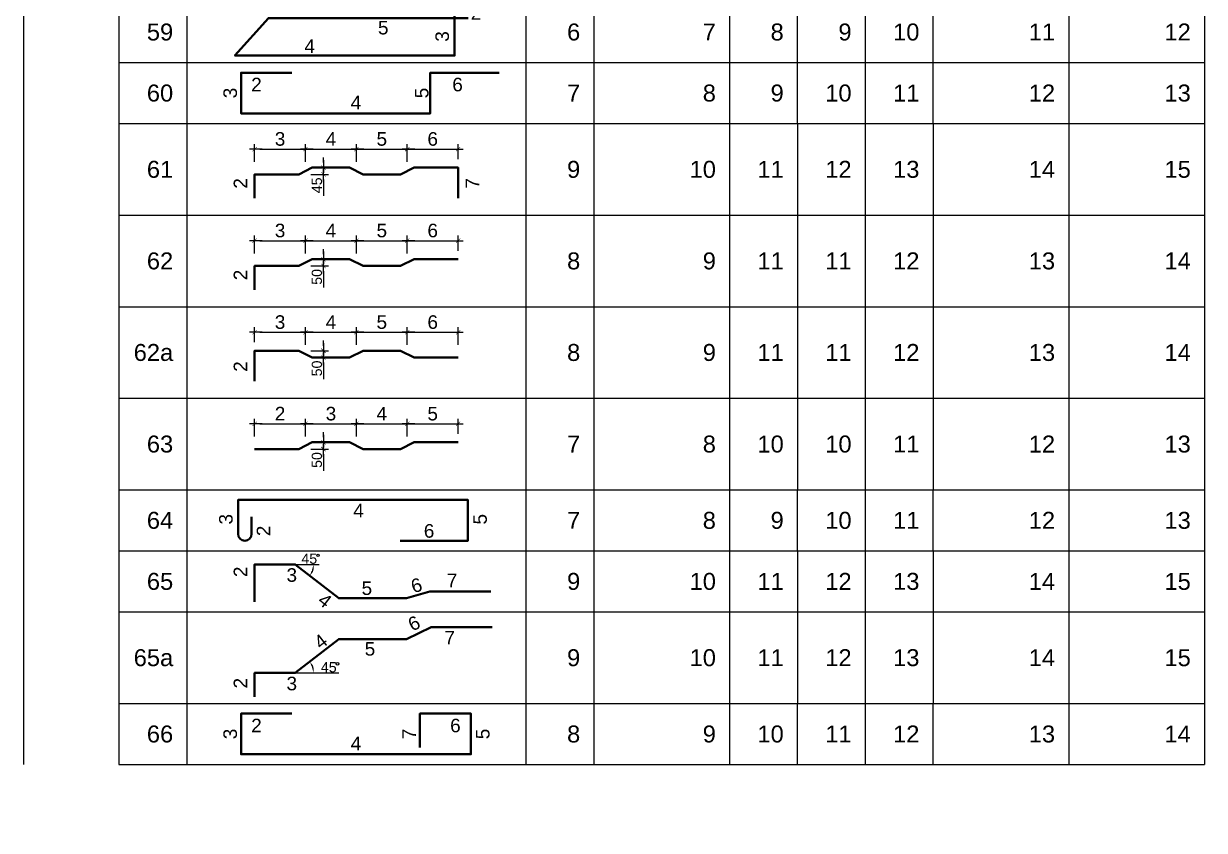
# Model space of a CAD drawing. Header units: millimetres. Extents: x 123850 to 4145305, y -92797 to 45493.
# Drawn here: x 4113299 to 4130704, y -92797 to -80902 of the extents above; entities that cross this region are included whole.
import ezdxf
from ezdxf.enums import TextEntityAlignment as Align

# ---------------------------------------------------------------- set-up
doc = ezdxf.new("R2010")
doc.units = ezdxf.units.MM
doc.layers.get('0').update_dxf_attribs({"lineweight": 20})
doc.layers.get('Defpoints').update_dxf_attribs({"color": 151, "lineweight": 9})
for name, color, linetype, lineweight in [('NDC_S_DIM', 1, 'Continuous', 15), ('NDC_S_REBAR', 4, 'Continuous', 35), ('NDC_S_VN TEXT', 7, 'Continuous', 20), ('NDC_Table', 3, 'Continuous', 20)]:
    doc.layers.add(name, color=color, linetype=linetype, lineweight=lineweight)
doc.styles.add('ARIAL', font='arial.ttf', dxfattribs={"width": 0.8})
doc.styles.add('NDC_DIM', font='', dxfattribs={"width": 0.75})
doc.styles.get('NDC_DIM').set_extended_font_data('Dotum')
doc.dimstyles.new('NDC_dim_50', dxfattribs={"dimscale": 50, "dimtxt": 2.5, "dimasz": 1.5, "dimexe": 1.5, "dimexo": 2.5, "dimgap": 1, "dimtad": 1, "dimdec": 0, "dimzin": 0, "dimdsep": 46, "dimtxsty": 'NDC_DIM', "dimblk": 'DIMMARK', "dimcen": 0.09, "dimdle": 1.2, "dimclrd": 1, "dimclre": 1, "dimclrt": 3, "dimadec": 0, "dimazin": 0, "dimtfac": 1, "dimtdec": 0, "dimtix": 1, "dimtofl": 0, "dimtmove": 0, "dimatfit": 3, "dimfxl": 6, "dimfxlon": 1, "dimtolj": 1, "dimtzin": 0, "dimarcsym": 0})

# ---------------------------------------------------------------- blocks, each defined once
blk = doc.blocks.new('dang59')
at = {"layer": 'NDC_S_REBAR', "flags": 128}
blk.add_lwpolyline([(6352, -45), (6352, -797), (3114, -797), (3608, -245), (6552, -245)], dxfattribs=at)
at = {"layer": 'NDC_Table'}
for p, q in [((0, 0), (0, -900)), ((1405, 0), (1405, -900)), ((2405, 0), (2405, -900)), ((7405, 0), (7405, -900)), ((8405, 0), (8405, -900)), ((10405, 0), (10405, -900)), ((11405, 0), (11405, -900)), ((12405, 0), (12405, -900)), ((13405, 0), (13405, -900)), ((15405, 0), (15405, -900)), ((17405, 0), (17405, -900)), ((1405, -900), (17405, -900))]:
    blk.add_line(p, q, dxfattribs=at)
at = {"layer": 'NDC_S_VN TEXT', "style": 'ARIAL'}
blk.add_attdef('002', text='', height=200, dxfattribs=at).set_placement((6592, -169), align=Align.MIDDLE_LEFT)
for tag, p in [('001', (2205, -450)), ('006', (8205, -450)), ('007', (10205, -450)), ('008', (11205, -450)), ('009', (12205, -450)), ('010', (13205, -450)), ('011', (15205, -450)), ('012', (17205, -450))]:
    blk.add_attdef(tag, text='', height=250, dxfattribs=at).set_placement(p, align=Align.MIDDLE_RIGHT)
for tag, p in [('005', (5301, -386)), ('004', (4217, -660))]:
    blk.add_attdef(tag, text='', height=200, dxfattribs=at).set_placement(p, align=Align.MIDDLE_CENTER)
blk.add_attdef('003', text='', height=200, rotation=90, dxfattribs=at).set_placement((6170, -516), align=Align.MIDDLE_CENTER)
blk = doc.blocks.new('dang60')
at = {"layer": 'NDC_S_REBAR'}
blk.add_lwpolyline([(3955, -150), (3205, -150), (3205, -750), (5993, -750), (5993, -150), (7010, -150)], dxfattribs=at)
at = {"layer": 'NDC_Table'}
for p, q in [((0, 0), (0, -900)), ((1405, 0), (1405, -900)), ((2405, 0), (2405, -900)), ((7405, 0), (7405, -900)), ((8405, 0), (8405, -900)), ((10405, 0), (10405, -900)), ((11405, 0), (11405, -900)), ((12405, 0), (12405, -900)), ((13405, 0), (13405, -900)), ((15405, 0), (15405, -900)), ((17405, 0), (17405, -900)), ((1405, -900), (17405, -900))]:
    blk.add_line(p, q, dxfattribs=at)
at = {"layer": 'NDC_S_VN TEXT', "style": 'ARIAL'}
for tag, p in [('001', (2205, -450)), ('007', (8205, -450)), ('008', (10205, -450)), ('009', (11205, -450)), ('010', (12205, -450)), ('011', (13205, -450)), ('012', (15205, -450)), ('013', (17205, -450))]:
    blk.add_attdef(tag, text='', height=250, dxfattribs=at).set_placement(p, align=Align.MIDDLE_RIGHT)
blk.add_attdef('003', text='', height=200, rotation=90, dxfattribs=at).set_placement((3205, -450), align=Align.BOTTOM_CENTER)
for tag, p in [('002', (3355, -225)), ('006', (6319, -225))]:
    blk.add_attdef(tag, text='', height=200, dxfattribs=at).set_placement(p, align=Align.TOP_LEFT)
blk.add_attdef('005', text='', height=200, rotation=90, dxfattribs=at).set_placement((5768, -450), align=Align.TOP_CENTER)
blk.add_attdef('004', text='', height=200, dxfattribs=at).set_placement((4899, -750), align=Align.BOTTOM_CENTER)
blk = doc.blocks.new('DIMMARK')
at = {"layer": 'NDC_S_DIM', "color": 1}
blk.add_line((-1.5, 0), (1, 0), dxfattribs=at)
at = {"layer": 'NDC_S_DIM', "color": 2, "const_width": 0.1}
blk.add_lwpolyline([(-0.42, -0.42), (0.42, 0.42)], dxfattribs=at)
blk = doc.blocks.new('*D118')
at = {"color": 8, "lineweight": -2, "transparency": 16777216}
for p, q in [((3405, -564), (3405, -302)), ((4155, -564), (4155, -302)), ((3480, -377), (4080, -377))]:
    blk.add_line(p, q, dxfattribs=at)
at = {"layer": 'Defpoints', "color": 0, "transparency": 16777216}
for p in [(4155, -377), (3405, -750), (4155, -700)]:
    blk.add_point(p, dxfattribs=at)
at = {"color": 8, "lineweight": -2, "transparency": 16777216, "xscale": 75, "yscale": 75, "zscale": 75, "rotation": 180}
blk.add_blockref('DIMMARK', (3405, -377), dxfattribs=at)
at = {"color": 8, "lineweight": -2, "transparency": 16777216, "xscale": 75, "yscale": 75, "zscale": 75}
blk.add_blockref('DIMMARK', (4155, -377), dxfattribs=at)
blk = doc.blocks.new('*D119')
at = {"color": 8, "lineweight": -2, "transparency": 16777216}
for p, q in [((4155, -564), (4155, -302)), ((4905, -564), (4905, -302)), ((4230, -377), (4830, -377))]:
    blk.add_line(p, q, dxfattribs=at)
at = {"layer": 'Defpoints', "color": 0, "transparency": 16777216}
for p in [(4905, -377), (4155, -700), (4905, -700)]:
    blk.add_point(p, dxfattribs=at)
at = {"color": 8, "lineweight": -2, "transparency": 16777216, "xscale": 75, "yscale": 75, "zscale": 75, "rotation": 180}
blk.add_blockref('DIMMARK', (4155, -377), dxfattribs=at)
at = {"color": 8, "lineweight": -2, "transparency": 16777216, "xscale": 75, "yscale": 75, "zscale": 75}
blk.add_blockref('DIMMARK', (4905, -377), dxfattribs=at)
blk = doc.blocks.new('*D120')
at = {"color": 8, "lineweight": -2, "transparency": 16777216}
for p, q in [((4905, -564), (4905, -302)), ((5655, -564), (5655, -302)), ((4980, -377), (5580, -377))]:
    blk.add_line(p, q, dxfattribs=at)
at = {"layer": 'Defpoints', "color": 0, "transparency": 16777216}
for p in [(5655, -377), (4905, -700), (5655, -700)]:
    blk.add_point(p, dxfattribs=at)
at = {"color": 8, "lineweight": -2, "transparency": 16777216, "xscale": 75, "yscale": 75, "zscale": 75, "rotation": 180}
blk.add_blockref('DIMMARK', (4905, -377), dxfattribs=at)
at = {"color": 8, "lineweight": -2, "transparency": 16777216, "xscale": 75, "yscale": 75, "zscale": 75}
blk.add_blockref('DIMMARK', (5655, -377), dxfattribs=at)
blk = doc.blocks.new('*D121')
at = {"color": 8, "lineweight": -2, "transparency": 16777216}
for p, q in [((5655, -564), (5655, -302)), ((6405, -525), (6405, -302)), ((5730, -377), (6330, -377))]:
    blk.add_line(p, q, dxfattribs=at)
at = {"layer": 'Defpoints', "color": 0, "transparency": 16777216}
for p in [(6405, -377), (6405, -650), (5655, -700)]:
    blk.add_point(p, dxfattribs=at)
at = {"color": 8, "lineweight": -2, "transparency": 16777216, "xscale": 75, "yscale": 75, "zscale": 75, "rotation": 180}
blk.add_blockref('DIMMARK', (5655, -377), dxfattribs=at)
at = {"color": 8, "lineweight": -2, "transparency": 16777216, "xscale": 75, "yscale": 75, "zscale": 75}
blk.add_blockref('DIMMARK', (6405, -377), dxfattribs=at)
blk = doc.blocks.new('*D122')
at = {"color": 8, "lineweight": -2, "transparency": 16777216}
for p, q in [((4420, -575), (4420, -500)), ((4380, -650), (4495, -650)), ((4232, -750), (4495, -750)), ((4420, -825), (4420, -1068))]:
    blk.add_line(p, q, dxfattribs=at)
at = {"layer": 'Defpoints', "color": 0, "transparency": 16777216}
for p in [(4255, -650), (4055, -750), (4420, -750)]:
    blk.add_point(p, dxfattribs=at)
at = {"color": 8, "lineweight": -2, "transparency": 16777216, "xscale": 75, "yscale": 75, "zscale": 75}
for p, rotation in [((4420, -650), 270), ((4420, -750), 90)]:
    blk.add_blockref('DIMMARK', p, dxfattribs=dict(at, rotation=rotation))
blk = doc.blocks.new('*D126')
at = {"color": 8, "lineweight": -2, "transparency": 16777216}
for p, q in [((3405, -564), (3405, -302)), ((4155, -564), (4155, -302)), ((3480, -377), (4080, -377))]:
    blk.add_line(p, q, dxfattribs=at)
at = {"layer": 'Defpoints', "color": 0, "transparency": 16777216}
for p in [(4155, -377), (3405, -750), (4155, -700)]:
    blk.add_point(p, dxfattribs=at)
at = {"color": 8, "lineweight": -2, "transparency": 16777216, "xscale": 75, "yscale": 75, "zscale": 75, "rotation": 180}
blk.add_blockref('DIMMARK', (3405, -377), dxfattribs=at)
at = {"color": 8, "lineweight": -2, "transparency": 16777216, "xscale": 75, "yscale": 75, "zscale": 75}
blk.add_blockref('DIMMARK', (4155, -377), dxfattribs=at)
blk = doc.blocks.new('*D125')
at = {"color": 8, "lineweight": -2, "transparency": 16777216}
for p, q in [((4155, -564), (4155, -302)), ((4905, -564), (4905, -302)), ((4230, -377), (4830, -377))]:
    blk.add_line(p, q, dxfattribs=at)
at = {"layer": 'Defpoints', "color": 0, "transparency": 16777216}
for p in [(4905, -377), (4155, -700), (4905, -700)]:
    blk.add_point(p, dxfattribs=at)
at = {"color": 8, "lineweight": -2, "transparency": 16777216, "xscale": 75, "yscale": 75, "zscale": 75, "rotation": 180}
blk.add_blockref('DIMMARK', (4155, -377), dxfattribs=at)
at = {"color": 8, "lineweight": -2, "transparency": 16777216, "xscale": 75, "yscale": 75, "zscale": 75}
blk.add_blockref('DIMMARK', (4905, -377), dxfattribs=at)
blk = doc.blocks.new('*D124')
at = {"color": 8, "lineweight": -2, "transparency": 16777216}
for p, q in [((4905, -564), (4905, -302)), ((5655, -564), (5655, -302)), ((4980, -377), (5580, -377))]:
    blk.add_line(p, q, dxfattribs=at)
at = {"layer": 'Defpoints', "color": 0, "transparency": 16777216}
for p in [(5655, -377), (4905, -700), (5655, -700)]:
    blk.add_point(p, dxfattribs=at)
at = {"color": 8, "lineweight": -2, "transparency": 16777216, "xscale": 75, "yscale": 75, "zscale": 75, "rotation": 180}
blk.add_blockref('DIMMARK', (4905, -377), dxfattribs=at)
at = {"color": 8, "lineweight": -2, "transparency": 16777216, "xscale": 75, "yscale": 75, "zscale": 75}
blk.add_blockref('DIMMARK', (5655, -377), dxfattribs=at)
blk = doc.blocks.new('*D127')
at = {"color": 8, "lineweight": -2, "transparency": 16777216}
for p, q in [((5655, -564), (5655, -302)), ((6405, -525), (6405, -302)), ((5730, -377), (6330, -377))]:
    blk.add_line(p, q, dxfattribs=at)
at = {"layer": 'Defpoints', "color": 0, "transparency": 16777216}
for p in [(6405, -377), (6405, -650), (5655, -700)]:
    blk.add_point(p, dxfattribs=at)
at = {"color": 8, "lineweight": -2, "transparency": 16777216, "xscale": 75, "yscale": 75, "zscale": 75, "rotation": 180}
blk.add_blockref('DIMMARK', (5655, -377), dxfattribs=at)
at = {"color": 8, "lineweight": -2, "transparency": 16777216, "xscale": 75, "yscale": 75, "zscale": 75}
blk.add_blockref('DIMMARK', (6405, -377), dxfattribs=at)
blk = doc.blocks.new('*D128')
at = {"color": 8, "lineweight": -2, "transparency": 16777216}
for p, q in [((4420, -575), (4420, -500)), ((4380, -650), (4495, -650)), ((4232, -750), (4495, -750)), ((4420, -825), (4420, -1068))]:
    blk.add_line(p, q, dxfattribs=at)
at = {"layer": 'Defpoints', "color": 0, "transparency": 16777216}
for p in [(4255, -650), (4055, -750), (4420, -750)]:
    blk.add_point(p, dxfattribs=at)
at = {"color": 8, "lineweight": -2, "transparency": 16777216, "xscale": 75, "yscale": 75, "zscale": 75}
for p, rotation in [((4420, -650), 270), ((4420, -750), 90)]:
    blk.add_blockref('DIMMARK', p, dxfattribs=dict(at, rotation=rotation))
blk = doc.blocks.new('*D135')
at = {"color": 8, "lineweight": -2, "transparency": 16777216}
for p, q in [((3405, -525), (3405, -302)), ((4155, -564), (4155, -302)), ((3480, -377), (4080, -377))]:
    blk.add_line(p, q, dxfattribs=at)
at = {"layer": 'Defpoints', "color": 0, "transparency": 16777216}
for p in [(4155, -377), (3405, -650), (4155, -700)]:
    blk.add_point(p, dxfattribs=at)
at = {"color": 8, "lineweight": -2, "transparency": 16777216, "xscale": 75, "yscale": 75, "zscale": 75, "rotation": 180}
blk.add_blockref('DIMMARK', (3405, -377), dxfattribs=at)
at = {"color": 8, "lineweight": -2, "transparency": 16777216, "xscale": 75, "yscale": 75, "zscale": 75}
blk.add_blockref('DIMMARK', (4155, -377), dxfattribs=at)
blk = doc.blocks.new('*D131')
at = {"color": 8, "lineweight": -2, "transparency": 16777216}
for p, q in [((4155, -564), (4155, -302)), ((4905, -564), (4905, -302)), ((4230, -377), (4830, -377))]:
    blk.add_line(p, q, dxfattribs=at)
at = {"layer": 'Defpoints', "color": 0, "transparency": 16777216}
for p in [(4905, -377), (4155, -700), (4905, -700)]:
    blk.add_point(p, dxfattribs=at)
at = {"color": 8, "lineweight": -2, "transparency": 16777216, "xscale": 75, "yscale": 75, "zscale": 75, "rotation": 180}
blk.add_blockref('DIMMARK', (4155, -377), dxfattribs=at)
at = {"color": 8, "lineweight": -2, "transparency": 16777216, "xscale": 75, "yscale": 75, "zscale": 75}
blk.add_blockref('DIMMARK', (4905, -377), dxfattribs=at)
blk = doc.blocks.new('*D132')
at = {"color": 8, "lineweight": -2, "transparency": 16777216}
for p, q in [((4905, -564), (4905, -302)), ((5655, -564), (5655, -302)), ((4980, -377), (5580, -377))]:
    blk.add_line(p, q, dxfattribs=at)
at = {"layer": 'Defpoints', "color": 0, "transparency": 16777216}
for p in [(5655, -377), (4905, -700), (5655, -700)]:
    blk.add_point(p, dxfattribs=at)
at = {"color": 8, "lineweight": -2, "transparency": 16777216, "xscale": 75, "yscale": 75, "zscale": 75, "rotation": 180}
blk.add_blockref('DIMMARK', (4905, -377), dxfattribs=at)
at = {"color": 8, "lineweight": -2, "transparency": 16777216, "xscale": 75, "yscale": 75, "zscale": 75}
blk.add_blockref('DIMMARK', (5655, -377), dxfattribs=at)
blk = doc.blocks.new('*D133')
at = {"color": 8, "lineweight": -2, "transparency": 16777216}
for p, q in [((5655, -564), (5655, -302)), ((6405, -564), (6405, -302)), ((5730, -377), (6330, -377))]:
    blk.add_line(p, q, dxfattribs=at)
at = {"layer": 'Defpoints', "color": 0, "transparency": 16777216}
for p in [(6405, -377), (5655, -700), (6405, -750)]:
    blk.add_point(p, dxfattribs=at)
at = {"color": 8, "lineweight": -2, "transparency": 16777216, "xscale": 75, "yscale": 75, "zscale": 75, "rotation": 180}
blk.add_blockref('DIMMARK', (5655, -377), dxfattribs=at)
at = {"color": 8, "lineweight": -2, "transparency": 16777216, "xscale": 75, "yscale": 75, "zscale": 75}
blk.add_blockref('DIMMARK', (6405, -377), dxfattribs=at)
blk = doc.blocks.new('*D134')
at = {"color": 8, "lineweight": -2, "transparency": 16777216}
for p, q in [((4420, -575), (4420, -500)), ((4232, -650), (4495, -650)), ((4380, -750), (4495, -750)), ((4420, -825), (4420, -1068))]:
    blk.add_line(p, q, dxfattribs=at)
at = {"layer": 'Defpoints', "color": 0, "transparency": 16777216}
for p in [(4055, -650), (4255, -750), (4420, -750)]:
    blk.add_point(p, dxfattribs=at)
at = {"color": 8, "lineweight": -2, "transparency": 16777216, "xscale": 75, "yscale": 75, "zscale": 75}
for p, rotation in [((4420, -650), 270), ((4420, -750), 90)]:
    blk.add_blockref('DIMMARK', p, dxfattribs=dict(at, rotation=rotation))
blk = doc.blocks.new('*D139')
at = {"color": 8, "lineweight": -2, "transparency": 16777216}
for p, q in [((3405, -564), (3405, -302)), ((4155, -564), (4155, -302)), ((3480, -377), (4080, -377))]:
    blk.add_line(p, q, dxfattribs=at)
at = {"layer": 'Defpoints', "color": 0, "transparency": 16777216}
for p in [(4155, -377), (3405, -750), (4155, -700)]:
    blk.add_point(p, dxfattribs=at)
at = {"color": 8, "lineweight": -2, "transparency": 16777216, "xscale": 75, "yscale": 75, "zscale": 75, "rotation": 180}
blk.add_blockref('DIMMARK', (3405, -377), dxfattribs=at)
at = {"color": 8, "lineweight": -2, "transparency": 16777216, "xscale": 75, "yscale": 75, "zscale": 75}
blk.add_blockref('DIMMARK', (4155, -377), dxfattribs=at)
blk = doc.blocks.new('*D137')
at = {"color": 8, "lineweight": -2, "transparency": 16777216}
for p, q in [((4155, -564), (4155, -302)), ((4905, -564), (4905, -302)), ((4230, -377), (4830, -377))]:
    blk.add_line(p, q, dxfattribs=at)
at = {"layer": 'Defpoints', "color": 0, "transparency": 16777216}
for p in [(4905, -377), (4155, -700), (4905, -700)]:
    blk.add_point(p, dxfattribs=at)
at = {"color": 8, "lineweight": -2, "transparency": 16777216, "xscale": 75, "yscale": 75, "zscale": 75, "rotation": 180}
blk.add_blockref('DIMMARK', (4155, -377), dxfattribs=at)
at = {"color": 8, "lineweight": -2, "transparency": 16777216, "xscale": 75, "yscale": 75, "zscale": 75}
blk.add_blockref('DIMMARK', (4905, -377), dxfattribs=at)
blk = doc.blocks.new('*D138')
at = {"color": 8, "lineweight": -2, "transparency": 16777216}
for p, q in [((4905, -564), (4905, -302)), ((5655, -564), (5655, -302)), ((4980, -377), (5580, -377))]:
    blk.add_line(p, q, dxfattribs=at)
at = {"layer": 'Defpoints', "color": 0, "transparency": 16777216}
for p in [(5655, -377), (4905, -700), (5655, -700)]:
    blk.add_point(p, dxfattribs=at)
at = {"color": 8, "lineweight": -2, "transparency": 16777216, "xscale": 75, "yscale": 75, "zscale": 75, "rotation": 180}
blk.add_blockref('DIMMARK', (4905, -377), dxfattribs=at)
at = {"color": 8, "lineweight": -2, "transparency": 16777216, "xscale": 75, "yscale": 75, "zscale": 75}
blk.add_blockref('DIMMARK', (5655, -377), dxfattribs=at)
blk = doc.blocks.new('*D140')
at = {"color": 8, "lineweight": -2, "transparency": 16777216}
for p, q in [((5655, -564), (5655, -302)), ((6405, -525), (6405, -302)), ((5730, -377), (6330, -377))]:
    blk.add_line(p, q, dxfattribs=at)
at = {"layer": 'Defpoints', "color": 0, "transparency": 16777216}
for p in [(6405, -377), (6405, -650), (5655, -700)]:
    blk.add_point(p, dxfattribs=at)
at = {"color": 8, "lineweight": -2, "transparency": 16777216, "xscale": 75, "yscale": 75, "zscale": 75, "rotation": 180}
blk.add_blockref('DIMMARK', (5655, -377), dxfattribs=at)
at = {"color": 8, "lineweight": -2, "transparency": 16777216, "xscale": 75, "yscale": 75, "zscale": 75}
blk.add_blockref('DIMMARK', (6405, -377), dxfattribs=at)
blk = doc.blocks.new('*D141')
at = {"color": 8, "lineweight": -2, "transparency": 16777216}
for p, q in [((4420, -575), (4420, -500)), ((4380, -650), (4495, -650)), ((4232, -750), (4495, -750)), ((4420, -825), (4420, -1068))]:
    blk.add_line(p, q, dxfattribs=at)
at = {"layer": 'Defpoints', "color": 0, "transparency": 16777216}
for p in [(4255, -650), (4055, -750), (4420, -750)]:
    blk.add_point(p, dxfattribs=at)
at = {"color": 8, "lineweight": -2, "transparency": 16777216, "xscale": 75, "yscale": 75, "zscale": 75}
for p, rotation in [((4420, -650), 270), ((4420, -750), 90)]:
    blk.add_blockref('DIMMARK', p, dxfattribs=dict(at, rotation=rotation))
blk = doc.blocks.new('dang64')
at = {"layer": 'NDC_S_REBAR'}
blk.add_lwpolyline([(5549, -750), (6549, -750), (6549, -150), (3161, -150), (3161, -650, 1), (3361, -650), (3361, -400)], format="xyb", dxfattribs=at)
at = {"layer": 'NDC_Table'}
for p, q in [((0, 0), (0, -900)), ((1405, 0), (1405, -900)), ((2405, 0), (2405, -900)), ((7405, 0), (7405, -900)), ((8405, 0), (8405, -900)), ((10405, 0), (10405, -900)), ((11405, 0), (11405, -900)), ((12405, 0), (12405, -900)), ((13405, 0), (13405, -900)), ((15405, 0), (15405, -900)), ((17405, 0), (17405, -900)), ((1405, -900), (17405, -900))]:
    blk.add_line(p, q, dxfattribs=at)
at = {"layer": 'NDC_S_VN TEXT', "style": 'ARIAL'}
for tag, p in [('001', (2205, -450)), ('007', (8205, -450)), ('008', (10205, -450)), ('009', (11205, -450)), ('010', (12205, -450)), ('011', (13205, -450)), ('012', (15205, -450)), ('013', (17205, -450))]:
    blk.add_attdef(tag, text='', height=250, dxfattribs=at).set_placement(p, align=Align.MIDDLE_RIGHT)
for tag, p in [('003', (2981, -434)), ('005', (6728, -434)), ('002', (3536, -606))]:
    blk.add_attdef(tag, text='', height=200, rotation=90, dxfattribs=at).set_placement(p, align=Align.MIDDLE_CENTER)
for tag, p in [('004', (4938, -305)), ('006', (5977, -606))]:
    blk.add_attdef(tag, text='', height=200, dxfattribs=at).set_placement(p, align=Align.MIDDLE_CENTER)
blk = doc.blocks.new('*D100')
at = {"layer": 'Defpoints', "color": 0, "transparency": 16777216}
for p in [(4005, -200), (4005, -200), (4269, -259), (4356, -200), (4645, -700)]:
    blk.add_point(p, dxfattribs=at)
at = {"layer": 'NDC_S_DIM', "color": 8, "lineweight": -2, "transparency": 16777216}
blk.add_arc((4005, -200), 271, 337.9347, 344.0666, dxfattribs=at)
at = {"layer": 'NDC_S_DIM', "color": 8, "transparency": 16777216}
for points in [[(4267, -308), (4245, -295), (4219, -367)], [(4253, -273), (4278, -276), (4276, -200)]]:
    blk.add_solid(points, dxfattribs=at)
blk = doc.blocks.new('*D149')
at = {"layer": 'Defpoints', "color": 0, "transparency": 16777216}
for p in [(4645, -400), (4269, -841), (4005, -900), (4005, -900), (4356, -900)]:
    blk.add_point(p, dxfattribs=at)
at = {"layer": 'NDC_S_DIM', "color": 8, "lineweight": -2, "transparency": 16777216}
blk.add_arc((4005, -900), 271, 15.9334, 22.0653, dxfattribs=at)
at = {"layer": 'NDC_S_DIM', "color": 8, "transparency": 16777216}
for points in [[(4245, -805), (4267, -792), (4219, -733)], [(4278, -824), (4253, -827), (4276, -900)]]:
    blk.add_solid(points, dxfattribs=at)
blk = doc.blocks.new('dang66')
at = {"layer": 'NDC_S_REBAR'}
blk.add_lwpolyline([(3955, -150), (3205, -150), (3205, -750), (6593, -750), (6593, -150), (5843, -150), (5843, -650)], dxfattribs=at)
at = {"layer": 'NDC_Table'}
for p, q in [((0, 0), (0, -900)), ((1405, 0), (1405, -900)), ((2405, 0), (2405, -900)), ((7405, 0), (7405, -900)), ((8405, 0), (8405, -900)), ((10405, 0), (10405, -900)), ((11405, 0), (11405, -900)), ((12405, 0), (12405, -900)), ((13405, 0), (13405, -900)), ((15405, 0), (15405, -900)), ((17405, 0), (17405, -900)), ((1405, -900), (17405, -900))]:
    blk.add_line(p, q, dxfattribs=at)
at = {"layer": 'NDC_S_VN TEXT', "style": 'ARIAL'}
for tag, p in [('001', (2205, -450)), ('008', (8205, -450)), ('009', (10205, -450)), ('010', (11205, -450)), ('011', (12205, -450)), ('012', (13205, -450)), ('013', (15205, -450)), ('014', (17205, -450))]:
    blk.add_attdef(tag, text='', height=250, dxfattribs=at).set_placement(p, align=Align.MIDDLE_RIGHT)
for tag, p in [('003', (3205, -450)), ('007', (5843, -450))]:
    blk.add_attdef(tag, text='', height=200, rotation=90, dxfattribs=at).set_placement(p, align=Align.BOTTOM_CENTER)
blk.add_attdef('002', text='', height=200, dxfattribs=at).set_placement((3355, -225), align=Align.TOP_LEFT)
blk.add_attdef('006', text='', height=200, dxfattribs=at).set_placement((6443, -225), align=Align.TOP_RIGHT)
blk.add_attdef('005', text='', height=200, rotation=90, dxfattribs=at).set_placement((6668, -450), align=Align.TOP_CENTER)
blk.add_attdef('004', text='', height=200, dxfattribs=at).set_placement((4899, -750), align=Align.BOTTOM_CENTER)
blk = doc.blocks.new('dang61')
at = {"layer": 'NDC_S_REBAR'}
blk.add_lwpolyline([(3405.3, -1100), (3405.3, -750), (4055.3, -750), (4255.3, -650), (4805.3, -650), (5005.3, -750), (5555.3, -750), (5755.3, -650), (6405.3, -650), (6405.3, -1100)], dxfattribs=at)
at = {"layer": 'NDC_Table'}
for p, q in [((0, 0), (0, -1350)), ((1405.3, 0), (1405.3, -1350)), ((2405.3, 0), (2405.3, -1350)), ((7405.3, 0), (7405.3, -1350)), ((8405.3, 0), (8405.3, -1350)), ((10405.3, 0), (10405.3, -1350)), ((11405.3, 0), (11405.3, -1350)), ((12405.3, 0), (12405.3, -1350)), ((13405.3, 0), (13405.3, -1350)), ((15405.3, 0), (15405.3, -1350)), ((17405.3, 0), (17405.3, -1350)), ((1405.3, -1350), (17405.3, -1350))]:
    blk.add_line(p, q, dxfattribs=at)
at = {"layer": 'NDC_S_VN TEXT', "style": 'ARIAL'}
for tag, p in [('003', (3780.3, -226.8)), ('004', (4530.3, -226.8)), ('005', (5280.3, -226.8)), ('006', (6030.3, -226.8))]:
    blk.add_attdef(tag, text='', height=200, dxfattribs=at).set_placement(p, align=Align.MIDDLE_CENTER)
for tag, p in [('001', (2205.3, -675)), ('009', (8205.3, -675)), ('010', (10205.3, -675)), ('011', (11205.3, -675)), ('012', (12205.3, -675)), ('013', (13205.3, -674.7)), ('014', (15205.3, -675)), ('015', (17205.3, -675))]:
    blk.add_attdef(tag, text='', height=250, dxfattribs=at).set_placement(p, align=Align.MIDDLE_RIGHT)
for tag, p in [('002', (3196.3, -882.7)), ('007', (6616.3, -882.7))]:
    blk.add_attdef(tag, text='', height=200, rotation=90, dxfattribs=at).set_placement(p, align=Align.MIDDLE_CENTER)
blk.add_attdef('008', text='', height=150, rotation=90, dxfattribs=at).set_placement((4322.1, -794.3), align=Align.MIDDLE_RIGHT)
dim = blk.add_linear_dim(base=(4155.3, -376.8), p1=(3405.3, -750), p2=(4155.3, -700), text=' ', dimstyle='NDC_dim_50')
dim.commit()
dim.dimension.update_dxf_attribs({"geometry": '*D118', "text_midpoint": (3780.3, -376.8)})
for base, p1, p2, picture, middle in [((4905.3, -376.8), (4155.3, -700), (4905.3, -700), '*D119', (4530.3, -376.8)), ((5655.3, -376.8), (4905.3, -700), (5655.3, -700), '*D120', (5280.3, -376.8)), ((6405.3, -376.8), (5655.3, -700), (6405.3, -650), '*D121', (6030.3, -376.8))]:
    dim = blk.add_linear_dim(base=base, p1=p1, p2=p2, text=' ', dimstyle='NDC_dim_50', override={"dimtmove": 1})
    dim.commit()
    dim.dimension.update_dxf_attribs({"geometry": picture, "text_midpoint": middle})
dim = blk.add_linear_dim(base=(4419.9, -750), p1=(4255.3, -650), p2=(4055.3, -750), angle=90, text=' ', dimstyle='NDC_dim_50')
dim.commit()
dim.dimension.update_dxf_attribs({"geometry": '*D122', "text_midpoint": (4419.9, -1036.8), "dimtype": 128})
blk = doc.blocks.new('dang62')
at = {"layer": 'NDC_S_REBAR'}
blk.add_lwpolyline([(3405.3, -1100), (3405.3, -750), (4055.3, -750), (4255.3, -650), (4805.3, -650), (5005.3, -750), (5555.3, -750), (5755.3, -650), (6405.3, -650)], dxfattribs=at)
at = {"layer": 'NDC_Table'}
for p, q in [((0, 0), (0, -1350)), ((1405.3, 0), (1405.3, -1350)), ((2405.3, 0), (2405.3, -1350)), ((7405.3, 0), (7405.3, -1350)), ((8405.3, 0), (8405.3, -1350)), ((10405.3, 0), (10405.3, -1350)), ((11405.3, 0), (11405.3, -1350)), ((12405.3, 0), (12405.3, -1350)), ((13405.3, 0), (13405.3, -1350)), ((15405.3, 0), (15405.3, -1350)), ((17405.3, 0), (17405.3, -1350)), ((1405.3, -1350), (17405.3, -1350))]:
    blk.add_line(p, q, dxfattribs=at)
at = {"layer": 'NDC_S_VN TEXT', "style": 'ARIAL'}
for tag, p in [('003', (3780.3, -226.8)), ('004', (4530.3, -226.8)), ('005', (5280.3, -226.8)), ('006', (6030.3, -226.8))]:
    blk.add_attdef(tag, text='', height=200, dxfattribs=at).set_placement(p, align=Align.MIDDLE_CENTER)
for tag, p in [('001', (2205.3, -675)), ('008', (8205.3, -675)), ('009', (10205.3, -675)), ('010', (11205.3, -675)), ('011', (12205.3, -675)), ('012', (13205.3, -674.7)), ('013', (15205.3, -675)), ('014', (17205.3, -675))]:
    blk.add_attdef(tag, text='', height=250, dxfattribs=at).set_placement(p, align=Align.MIDDLE_RIGHT)
blk.add_attdef('002', text='', height=200, rotation=90, dxfattribs=at).set_placement((3196.3, -882.7), align=Align.MIDDLE_CENTER)
blk.add_attdef('007', text='', height=150, rotation=90, dxfattribs=at).set_placement((4322.1, -794.3), align=Align.MIDDLE_RIGHT)
dim = blk.add_linear_dim(base=(4155.3, -376.8), p1=(3405.3, -750), p2=(4155.3, -700), text=' ', dimstyle='NDC_dim_50')
dim.commit()
dim.dimension.update_dxf_attribs({"geometry": '*D126', "text_midpoint": (3780.3, -376.8)})
for base, p1, p2, picture, middle in [((4905.3, -376.8), (4155.3, -700), (4905.3, -700), '*D125', (4530.3, -376.8)), ((5655.3, -376.8), (4905.3, -700), (5655.3, -700), '*D124', (5280.3, -376.8)), ((6405.3, -376.8), (5655.3, -700), (6405.3, -650), '*D127', (6030.3, -376.8))]:
    dim = blk.add_linear_dim(base=base, p1=p1, p2=p2, text=' ', dimstyle='NDC_dim_50', override={"dimtmove": 1})
    dim.commit()
    dim.dimension.update_dxf_attribs({"geometry": picture, "text_midpoint": middle})
dim = blk.add_linear_dim(base=(4419.9, -750), p1=(4255.3, -650), p2=(4055.3, -750), angle=90, text=' ', dimstyle='NDC_dim_50')
dim.commit()
dim.dimension.update_dxf_attribs({"geometry": '*D128', "text_midpoint": (4419.9, -1036.8), "dimtype": 128})
blk = doc.blocks.new('dang62a')
at = {"layer": 'NDC_S_REBAR'}
blk.add_lwpolyline([(3405.3, -1100), (3405.3, -650), (4055.3, -650), (4255.3, -750), (4805.3, -750), (5005.3, -650), (5555.3, -650), (5755.3, -750), (6405.3, -750)], dxfattribs=at)
at = {"layer": 'NDC_Table'}
for p, q in [((0, 0), (0, -1350)), ((1405.3, 0), (1405.3, -1350)), ((2405.3, 0), (2405.3, -1350)), ((7405.3, 0), (7405.3, -1350)), ((8405.3, 0), (8405.3, -1350)), ((10405.3, 0), (10405.3, -1350)), ((11405.3, 0), (11405.3, -1350)), ((12405.3, 0), (12405.3, -1350)), ((13405.3, 0), (13405.3, -1350)), ((15405.3, 0), (15405.3, -1350)), ((17405.3, 0), (17405.3, -1350)), ((1405.3, -1350), (17405.3, -1350))]:
    blk.add_line(p, q, dxfattribs=at)
at = {"layer": 'NDC_S_VN TEXT', "style": 'ARIAL'}
for tag, p in [('003', (3780.3, -226.8)), ('004', (4530.3, -226.8)), ('005', (5280.3, -226.8)), ('006', (6030.3, -226.8))]:
    blk.add_attdef(tag, text='', height=200, dxfattribs=at).set_placement(p, align=Align.MIDDLE_CENTER)
for tag, p in [('001', (2205.3, -675)), ('008', (8205.3, -675)), ('009', (10205.3, -675)), ('010', (11205.3, -675)), ('011', (12205.3, -675)), ('012', (13205.3, -674.7)), ('013', (15205.3, -675)), ('014', (17205.3, -675))]:
    blk.add_attdef(tag, text='', height=250, dxfattribs=at).set_placement(p, align=Align.MIDDLE_RIGHT)
blk.add_attdef('002', text='', height=200, rotation=90, dxfattribs=at).set_placement((3196.3, -882.7), align=Align.MIDDLE_CENTER)
blk.add_attdef('007', text='', height=150, rotation=90, dxfattribs=at).set_placement((4322.1, -794.3), align=Align.MIDDLE_RIGHT)
dim = blk.add_linear_dim(base=(4155.3, -376.8), p1=(3405.3, -650), p2=(4155.3, -700), text=' ', dimstyle='NDC_dim_50')
dim.commit()
dim.dimension.update_dxf_attribs({"geometry": '*D135', "text_midpoint": (3780.3, -376.8)})
for base, p1, p2, picture, middle in [((4905.3, -376.8), (4155.3, -700), (4905.3, -700), '*D131', (4530.3, -376.8)), ((5655.3, -376.8), (4905.3, -700), (5655.3, -700), '*D132', (5280.3, -376.8)), ((6405.3, -376.8), (5655.3, -700), (6405.3, -750), '*D133', (6030.3, -376.8))]:
    dim = blk.add_linear_dim(base=base, p1=p1, p2=p2, text=' ', dimstyle='NDC_dim_50', override={"dimtmove": 1})
    dim.commit()
    dim.dimension.update_dxf_attribs({"geometry": picture, "text_midpoint": middle})
dim = blk.add_linear_dim(base=(4419.9, -750), p1=(4055.3, -650), p2=(4255.3, -750), angle=90, text=' ', dimstyle='NDC_dim_50')
dim.commit()
dim.dimension.update_dxf_attribs({"geometry": '*D134', "text_midpoint": (4419.9, -1036.8), "dimtype": 128})
blk = doc.blocks.new('dang63')
at = {"layer": 'NDC_S_REBAR'}
blk.add_lwpolyline([(3405.3, -750), (4055.3, -750), (4255.3, -650), (4805.3, -650), (5005.3, -750), (5555.3, -750), (5755.3, -650), (6405.3, -650)], dxfattribs=at)
at = {"layer": 'NDC_Table'}
for p, q in [((0, 0), (0, -1350)), ((1405.3, 0), (1405.3, -1350)), ((2405.3, 0), (2405.3, -1350)), ((7405.3, 0), (7405.3, -1350)), ((8405.3, 0), (8405.3, -1350)), ((10405.3, 0), (10405.3, -1350)), ((11405.3, 0), (11405.3, -1350)), ((12405.3, 0), (12405.3, -1350)), ((13405.3, 0), (13405.3, -1350)), ((15405.3, 0), (15405.3, -1350)), ((17405.3, 0), (17405.3, -1350)), ((1405.3, -1350), (17405.3, -1350))]:
    blk.add_line(p, q, dxfattribs=at)
at = {"layer": 'NDC_S_VN TEXT', "style": 'ARIAL'}
for tag, p in [('002', (3780.3, -226.8)), ('003', (4530.3, -226.8)), ('004', (5280.3, -226.8)), ('005', (6030.3, -226.8))]:
    blk.add_attdef(tag, text='', height=200, dxfattribs=at).set_placement(p, align=Align.MIDDLE_CENTER)
for tag, p in [('001', (2205.3, -675)), ('007', (8205.3, -675)), ('008', (10205.3, -675)), ('009', (11205.3, -675)), ('010', (12205.3, -675)), ('011', (13205.3, -674.7)), ('012', (15205.3, -675)), ('013', (17205.3, -675))]:
    blk.add_attdef(tag, text='', height=250, dxfattribs=at).set_placement(p, align=Align.MIDDLE_RIGHT)
blk.add_attdef('006', text='', height=150, rotation=90, dxfattribs=at).set_placement((4322.1, -794.3), align=Align.MIDDLE_RIGHT)
dim = blk.add_linear_dim(base=(4155.3, -376.8), p1=(4055.3, -750), p2=(4155.3, -700), text=' ', dimstyle='NDC_dim_50')
dim.commit()
dim.dimension.update_dxf_attribs({"geometry": '*D139', "text_midpoint": (3780.3, -376.8)})
for base, p1, p2, picture, middle in [((4905.3, -376.8), (4155.3, -700), (4905.3, -700), '*D137', (4530.3, -376.8)), ((5655.3, -376.8), (4905.3, -700), (5655.3, -700), '*D138', (5280.3, -376.8)), ((6405.3, -376.8), (5655.3, -700), (6405.3, -650), '*D140', (6030.3, -376.8))]:
    dim = blk.add_linear_dim(base=base, p1=p1, p2=p2, text=' ', dimstyle='NDC_dim_50', override={"dimtmove": 1})
    dim.commit()
    dim.dimension.update_dxf_attribs({"geometry": picture, "text_midpoint": middle})
dim = blk.add_linear_dim(base=(4969.9, -750), p1=(4805.3, -650), p2=(4055.3, -750), angle=90, text=' ', dimstyle='NDC_dim_50')
dim.commit()
dim.dimension.update_dxf_attribs({"geometry": '*D141', "text_midpoint": (4969.9, -1036.8), "dimtype": 128})
blk = doc.blocks.new('dang65')
at = {"layer": 'NDC_S_DIM'}
blk.add_line((4005.3, -200), (4356.3, -200), dxfattribs=at)
blk.add_circle((4340, -65.3), 18.3, dxfattribs=at)
at = {"layer": 'NDC_S_REBAR'}
blk.add_lwpolyline([(3405.3, -750), (3405.3, -200), (4005.3, -200), (4645.3, -700), (5645.3, -700), (5989, -600), (6889, -600)], dxfattribs=at)
at = {"layer": 'NDC_Table'}
for p, q in [((0, 0), (0, -900)), ((1405.3, 0), (1405.3, -900)), ((2405.3, 0), (2405.3, -900)), ((7405.3, 0), (7405.3, -900)), ((8405.3, 0), (8405.3, -900)), ((10405.3, 0), (10405.3, -900)), ((11405.3, 0), (11405.3, -900)), ((12405.3, 0), (12405.3, -900)), ((13405.3, 0), (13405.3, -900)), ((15405.3, 0), (15405.3, -900)), ((17405.3, 0), (17405.3, -900)), ((1405.3, -900), (17405.3, -900))]:
    blk.add_line(p, q, dxfattribs=at)
at = {"layer": 'NDC_S_VN TEXT', "style": 'ARIAL'}
for tag, height, p in [('008', 150, (4327.4, -115.5)), ('001', 250, (2205.3, -450)), ('003', 200, (4031.1, -356.1)), ('009', 250, (8205.3, -450)), ('010', 250, (10205.3, -450)), ('011', 250, (11205.3, -450)), ('012', 250, (12205.3, -450)), ('013', 250, (13205.3, -449.7)), ('014', 250, (15205.3, -450)), ('015', 250, (17205.3, -450))]:
    blk.add_attdef(tag, text='', height=height, dxfattribs=at).set_placement(p, align=Align.MIDDLE_RIGHT)
for tag, rotation, p in [('002', 90, (3196.3, -231.6)), ('004', 322, (4502.8, -779.1))]:
    blk.add_attdef(tag, text='', height=200, rotation=rotation, dxfattribs=at).set_placement(p, align=Align.MIDDLE_RIGHT)
blk.add_attdef('007', text='', height=200, dxfattribs=at).set_placement((6238.1, -436.1), align=Align.MIDDLE_LEFT)
blk.add_attdef('005', text='', height=200, dxfattribs=at).set_placement((5059.8, -550), align=Align.MIDDLE_CENTER)
blk.add_attdef('006', text='', height=200, rotation=16, dxfattribs=at).set_placement((5835.5, -661.5), align=Align.BOTTOM_CENTER)
at = {"layer": 'NDC_S_DIM'}
dim = blk.add_angular_dim_2l(base=(4269.3, -259.3), line1=((4005.3, -200), (4356.3, -200)), line2=((4005.3, -200), (4645.3, -700)), text=' ', dimstyle='NDC_dim_50', override={"dimtxsty": 'ARIAL', "dimsah": 1}, dxfattribs=at)
dim.commit()
dim.dimension.update_dxf_attribs({"geometry": '*D100', "text_midpoint": (1144.7, -4121.1)})
blk = doc.blocks.new('dang65a')
at = {"layer": 'NDC_S_DIM'}
blk.add_line((4005.3, -900), (4647.1, -900), dxfattribs=at)
blk.add_circle((4627.6, -765.3), 18.3, dxfattribs=at)
at = {"layer": 'NDC_S_REBAR'}
blk.add_lwpolyline([(3405.3, -1250), (3405.3, -900), (4005.3, -900), (4645.3, -400), (5645.3, -400), (6005.3, -223.2), (6905.3, -223.2)], dxfattribs=at)
at = {"layer": 'NDC_Table'}
for p, q in [((0, 0), (0, -1350)), ((1405.3, 0), (1405.3, -1350)), ((2405.3, 0), (2405.3, -1350)), ((7405.3, 0), (7405.3, -1350)), ((8405.3, 0), (8405.3, -1350)), ((10405.3, 0), (10405.3, -1350)), ((11405.3, 0), (11405.3, -1350)), ((12405.3, 0), (12405.3, -1350)), ((13405.3, 0), (13405.3, -1350)), ((15405.3, 0), (15405.3, -1350)), ((17405.3, 0), (17405.3, -1350)), ((1405.3, -1350), (17405.3, -1350))]:
    blk.add_line(p, q, dxfattribs=at)
at = {"layer": 'NDC_S_VN TEXT', "style": 'ARIAL'}
blk.add_attdef('006', text='', height=200, rotation=26, dxfattribs=at).set_placement((5825.3, -311.6), align=Align.BOTTOM_CENTER)
blk.add_attdef('004', text='', height=200, rotation=38, dxfattribs=at).set_placement((4440.6, -387), align=Align.MIDDLE_RIGHT)
blk.add_attdef('007', text='', height=200, dxfattribs=at).set_placement((6204.3, -379.3), align=Align.MIDDLE_LEFT)
blk.add_attdef('005', text='', height=200, dxfattribs=at).set_placement((5105.3, -544.4), align=Align.MIDDLE_CENTER)
for tag, height, p in [('001', 250, (2205.3, -675)), ('009', 250, (8205.3, -675)), ('010', 250, (10205.3, -675)), ('011', 250, (11205.3, -675)), ('012', 250, (12205.3, -675)), ('013', 250, (13205.3, -674.7)), ('014', 250, (15205.3, -675)), ('015', 250, (17205.3, -675)), ('008', 150, (4615.1, -815.5)), ('003', 200, (4031.1, -1056.1))]:
    blk.add_attdef(tag, text='', height=height, dxfattribs=at).set_placement(p, align=Align.MIDDLE_RIGHT)
blk.add_attdef('002', text='', height=200, rotation=90, dxfattribs=at).set_placement((3196.3, -1051.1), align=Align.MIDDLE_CENTER)
at = {"layer": 'NDC_S_DIM'}
dim = blk.add_angular_dim_2l(base=(4269.3, -840.7), line1=((4005.3, -900), (4356.3, -900)), line2=((4005.3, -900), (4645.3, -400)), text=' ', dimstyle='NDC_dim_50', override={"dimtxsty": 'ARIAL', "dimsah": 1}, dxfattribs=at)
dim.commit()
dim.dimension.update_dxf_attribs({"geometry": '*D149', "text_midpoint": (2184.8, 3763)})
blk = doc.blocks.new('iso-kata-ndc')
at = {"layer": 'NDC_S_DIM'}
for name, p, values in [('dang59', (3885499.5, -49466.4), {'001': '59', '002': '2', '003': '3', '004': '4', '005': '5', '006': '6', '007': '7', '008': '8', '009': '9', '010': '10', '011': '11', '012': '12'}), ('dang60', (3885499.5, -50366.4), {'001': '60', '002': '2', '003': '3', '004': '4', '005': '5', '006': '6', '007': '7', '008': '8', '009': '9', '010': '10', '011': '11', '012': '12', '013': '13'}), ('dang61', (3885499.5, -51266.4), {'001': '61', '002': '2', '003': '3', '004': '4', '005': '5', '006': '6', '007': '7', '008': '45', '009': '9', '010': '10', '011': '11', '012': '12', '013': '13', '014': '14', '015': '15'}), ('dang62', (3885499.5, -52616.4), {'001': '62', '002': '2', '003': '3', '004': '4', '005': '5', '006': '6', '007': '50', '008': '8', '009': '9', '010': '11', '011': '11', '012': '12', '013': '13', '014': '14'}), ('dang62a', (3885499.5, -53966.4), {'001': '62a', '002': '2', '003': '3', '004': '4', '005': '5', '006': '6', '007': '50', '008': '8', '009': '9', '010': '11', '011': '11', '012': '12', '013': '13', '014': '14'}), ('dang63', (3885499.5, -55316.4), {'001': '63', '002': '2', '003': '3', '004': '4', '005': '5', '006': '50', '007': '7', '008': '8', '009': '10', '010': '10', '011': '11', '012': '12', '013': '13'})]:
    blk.add_blockref(name, p, dxfattribs=at).add_auto_attribs(values)
at = {"layer": 'NDC_S_VN TEXT'}
for name, p, values in [('dang65a', (3885499.5, -58466.4), {'001': '65a', '002': '2', '003': '3', '004': '4', '005': '5', '006': '6', '007': '7', '008': '45', '009': '9', '010': '10', '011': '11', '012': '12', '013': '13', '014': '14', '015': '15'}), ('dang64', (3885499.5, -56666.4), {'001': '64', '002': '2', '003': '3', '004': '4', '005': '5', '006': '6', '007': '7', '008': '8', '009': '9', '010': '10', '011': '11', '012': '12', '013': '13'}), ('dang65', (3885499.5, -57566.4), {'001': '65', '002': '2', '003': '3', '004': '4', '005': '5', '006': '6', '007': '7', '008': '45', '009': '9', '010': '10', '011': '11', '012': '12', '013': '13', '014': '14', '015': '15'}), ('dang66', (3885499.5, -59816.4), {'001': '66', '002': '2', '003': '3', '004': '4', '005': '5', '006': '6', '007': '7', '008': '8', '009': '9', '010': '10', '011': '11', '012': '12', '013': '13', '014': '14'})]:
    blk.add_blockref(name, p, dxfattribs=at).add_auto_attribs(values)

msp = doc.modelspace()

# ---------------------------------------------------------------- block references
at = {"layer": 'NDC_S_REBAR', "ltscale": 100}
msp.add_blockref('iso-kata-ndc', (227799, -31109), dxfattribs=at)

doc.saveas('drawing.dxf')
